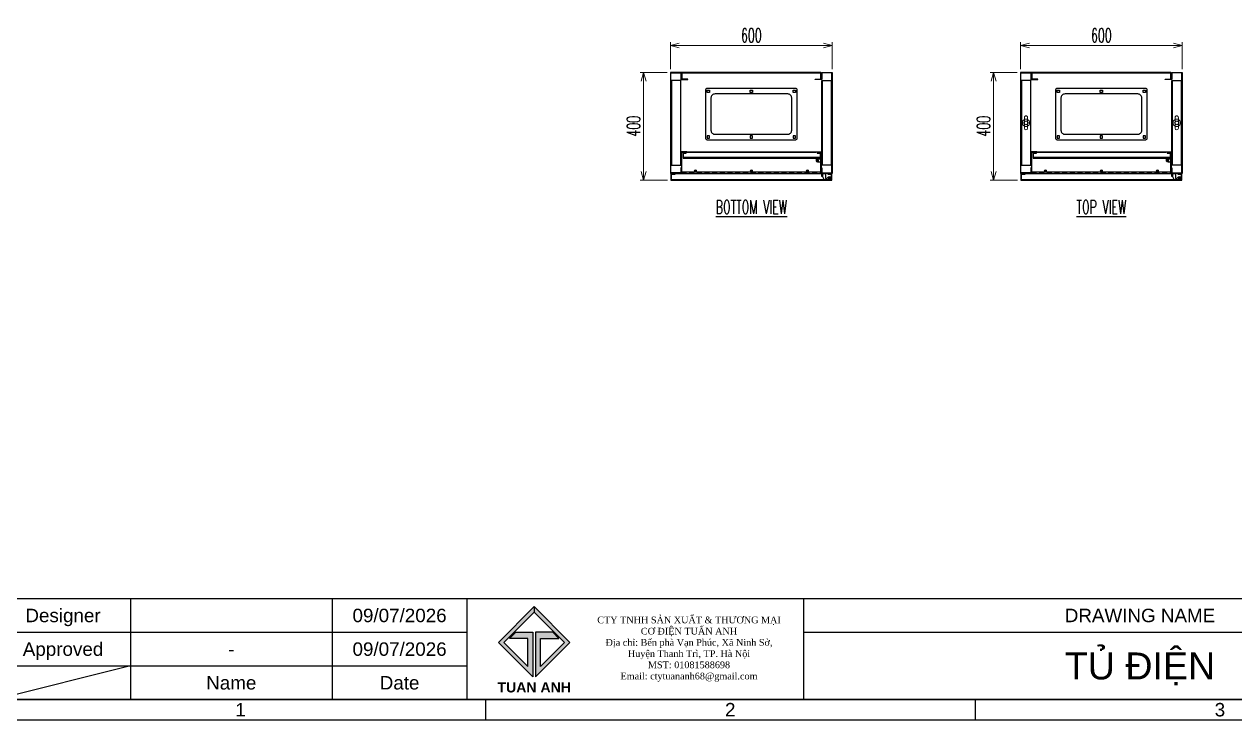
# Model space of a CAD drawing. Header units: millimetres. Extents: x 44190 to 77260, y -67199 to -50358.
# Drawn here: x 53281 to 57778, y -67199 to -64616 of the extents above; entities that cross this region are included whole.
import ezdxf
from ezdxf.enums import TextEntityAlignment as Align

# ---------------------------------------------------------------- set-up
doc = ezdxf.new("R2010")
doc.units = ezdxf.units.MM
doc.header["$LTSCALE"] = 3
doc.linetypes.add('ACAD_ISO04W100', pattern=[30, 24, -3, 0, -3])
doc.linetypes.add('HIDDEN', pattern=[9.525, 6.35, -3.175])
for name, color, linetype in [('@.TEXT', 7, 'Continuous'), ('@.VISIBLE', 7, 'Continuous'), ('centerline', 6, 'ACAD_ISO04W100'), ('dim', 7, 'Continuous'), ('EQUIPMENT', 4, 'Continuous'), ('equipments', 2, 'Continuous')]:
    doc.layers.add(name, color=color, linetype=linetype)
doc.styles.add('Ann_w01', font='romans.shx', dxfattribs={"width": 0.6, "bigfont": 'chineset.shx'})
doc.styles.add('Arial', font='arial.ttf')
doc.dimstyles.new('Dim 01_SC25', dxfattribs={"dimscale": 25, "dimtxt": 2, "dimasz": 1.3, "dimexe": 0.5, "dimexo": 0.5, "dimgap": 0.5, "dimtad": 1, "dimdec": 1, "dimzin": 12, "dimdsep": 46, "dimtxsty": 'Ann_w01', "dimblk": 'OPEN30', "dimcen": 1.5, "dimclrd": 6, "dimclre": 6, "dimclrt": 3, "dimadec": 1, "dimazin": 3, "dimtm": 1e-09, "dimtfac": 1, "dimtdec": 1, "dimtmove": 0, "dimatfit": 3, "dimldrblk": 'OPEN30', "dimfxl": 1, "dimtolj": 1, "dimlwd": 20, "dimlwe": 20, "dimarcsym": 0})

# ---------------------------------------------------------------- blocks, each defined once
blk = doc.blocks.new('HL011-1 Top')
at = {"layer": 'centerline'}
for p, q in [((-20.3, 18.5), (-20.3, 16.5)), ((-3.8, 0), (4.2, 0)), ((0.2, 4), (0.2, -4))]:
    blk.add_line(p, q, dxfattribs=at)
at = {"layer": 'EQUIPMENT'}
for points in [[(-26, 17.5), (-26, 5.8, 0.131652), (-25.9, 5.3), (-26, 5.5), (-28, 5.5), (-28, 17.5), (-15, 17.5), (-15, 0, 0.414214), (-13, -2), (-10.3, -2)], [(-9.9, -3), (-10.3, -2), (-4, 4.2, -1.496606), (0.2, -6), (-19.3, -6), (-20.5, -6), (-20.5, -4), (-20.5, -4)]]:
    blk.add_lwpolyline(points, format="xyb", dxfattribs=at)
blk.add_lwpolyline([(-25.9, 5.3), (-19.3, -6), (-18.8, -5)], dxfattribs=at)
blk.add_circle((0.2, 0), 3.5, dxfattribs=at)
blk = doc.blocks.new('HL012-2')
at = {"color": 6}
for p, q in [((-3, 0), (3, 0)), ((0, 3), (0, -3))]:
    blk.add_line(p, q, dxfattribs=at)
at = {"color": 1, "linetype": 'Continuous'}
for p, q in [((11.1, 0), (8.6, 0)), ((0, -9), (0, -11))]:
    blk.add_line(p, q, dxfattribs=at)
at = {"color": 8}
blk.add_circle((0, 0), 2.5, dxfattribs=at)
at = {"layer": 'equipments'}
for p, q in [((-6, 0), (-6, -10)), ((10.5, 6), (0, 6)), ((10.5, -6), (10.5, 6)), ((-6, -10), (6, -10)), ((10.5, -6), (0, -6)), ((6, -6), (6, -10))]:
    blk.add_line(p, q, dxfattribs=at)
blk.add_arc((0, 0), 6, 90, 270, dxfattribs=at)
blk = doc.blocks.new('_Open30')
at = {"color": 0, "linetype": 'ByBlock', "lineweight": -2}
for p, q in [((-1, 0.27), (0, 0)), ((0, 0), (-1, -0.27)), ((0, 0), (-1, 0))]:
    blk.add_line(p, q, dxfattribs=at)
blk = doc.blocks.new('*D343')
at = {"layer": 'Defpoints', "color": 0, "transparency": 16777216}
for p in [(56282, -64694.8), (55682, -64794.8), (56282, -64794.8)]:
    blk.add_point(p, dxfattribs=at)
at = {"layer": 'dim', "color": 6, "lineweight": 20, "transparency": 16777216}
for p, q in [((55682, -64782.3), (55682, -64682.3)), ((55714.5, -64694.8), (56249.5, -64694.8)), ((56282, -64782.3), (56282, -64682.3))]:
    blk.add_line(p, q, dxfattribs=at)
at = {"layer": 'dim', "color": 6, "lineweight": 20, "transparency": 16777216, "xscale": 32.5, "yscale": 32.5, "zscale": 32.5, "rotation": 180}
blk.add_blockref('_Open30', (55682, -64694.8), dxfattribs=at)
at = {"layer": 'dim', "color": 6, "lineweight": 20, "transparency": 16777216, "xscale": 32.5, "yscale": 32.5, "zscale": 32.5}
blk.add_blockref('_Open30', (56282, -64694.8), dxfattribs=at)
at = {"layer": 'dim', "color": 3, "transparency": 16777216, "insert": (55982, -64657.3), "char_height": 50, "attachment_point": 5, "style": 'Ann_w01'}
blk.add_mtext('\\A1;600', dxfattribs=at)
blk = doc.blocks.new('*D345')
at = {"layer": 'Defpoints', "color": 0, "transparency": 16777216}
for p in [(55682, -64794.8), (55582, -65194.8), (55683.5, -65194.8)]:
    blk.add_point(p, dxfattribs=at)
at = {"layer": 'dim', "color": 6, "lineweight": 20, "transparency": 16777216}
for p, q in [((55669.5, -64794.8), (55569.5, -64794.8)), ((55582, -64827.3), (55582, -65162.3)), ((55671, -65194.8), (55569.5, -65194.8))]:
    blk.add_line(p, q, dxfattribs=at)
at = {"layer": 'dim', "color": 6, "lineweight": 20, "transparency": 16777216, "xscale": 32.5, "yscale": 32.5, "zscale": 32.5}
for p, rotation in [((55582, -64794.8), 90), ((55582, -65194.8), 270)]:
    blk.add_blockref('_Open30', p, dxfattribs=dict(at, rotation=rotation))
at = {"layer": 'dim', "color": 3, "transparency": 16777216, "insert": (55544.5, -64994.8), "char_height": 50, "attachment_point": 5, "rotation": 90, "style": 'Ann_w01'}
blk.add_mtext('\\A1;400', dxfattribs=at)
blk = doc.blocks.new('*D347')
at = {"layer": 'Defpoints', "color": 0, "transparency": 16777216}
for p in [(57582, -64694.8), (56982, -64794.8), (57582, -64794.8)]:
    blk.add_point(p, dxfattribs=at)
at = {"layer": 'dim', "color": 6, "lineweight": 20, "transparency": 16777216}
for p, q in [((56982, -64782.3), (56982, -64682.3)), ((57014.5, -64694.8), (57549.5, -64694.8)), ((57582, -64782.3), (57582, -64682.3))]:
    blk.add_line(p, q, dxfattribs=at)
at = {"layer": 'dim', "color": 6, "lineweight": 20, "transparency": 16777216, "xscale": 32.5, "yscale": 32.5, "zscale": 32.5, "rotation": 180}
blk.add_blockref('_Open30', (56982, -64694.8), dxfattribs=at)
at = {"layer": 'dim', "color": 6, "lineweight": 20, "transparency": 16777216, "xscale": 32.5, "yscale": 32.5, "zscale": 32.5}
blk.add_blockref('_Open30', (57582, -64694.8), dxfattribs=at)
at = {"layer": 'dim', "color": 3, "transparency": 16777216, "insert": (57282, -64657.3), "char_height": 50, "attachment_point": 5, "style": 'Ann_w01'}
blk.add_mtext('\\A1;600', dxfattribs=at)
blk = doc.blocks.new('*D348')
at = {"layer": 'Defpoints', "color": 0, "transparency": 16777216}
for p in [(56982, -64794.8), (56882, -65194.8), (56983.5, -65194.8)]:
    blk.add_point(p, dxfattribs=at)
at = {"layer": 'dim', "color": 6, "lineweight": 20, "transparency": 16777216}
for p, q in [((56969.5, -64794.8), (56869.5, -64794.8)), ((56882, -64827.3), (56882, -65162.3)), ((56971, -65194.8), (56869.5, -65194.8))]:
    blk.add_line(p, q, dxfattribs=at)
at = {"layer": 'dim', "color": 6, "lineweight": 20, "transparency": 16777216, "xscale": 32.5, "yscale": 32.5, "zscale": 32.5}
for p, rotation in [((56882, -64794.8), 90), ((56882, -65194.8), 270)]:
    blk.add_blockref('_Open30', p, dxfattribs=dict(at, rotation=rotation))
at = {"layer": 'dim', "color": 3, "transparency": 16777216, "insert": (56844.5, -64994.8), "char_height": 50, "attachment_point": 5, "rotation": 90, "style": 'Ann_w01'}
blk.add_mtext('\\A1;400', dxfattribs=at)
blk = doc.blocks.new('Lifting Top')
at = {"layer": 'equipments', "color": 8, "lineweight": 0}
for p, q in [((6, 13.5), (-6, 13.5)), ((6, -13.5), (-6, -13.5))]:
    blk.add_line(p, q, dxfattribs=at)
at = {"layer": 'equipments', "lineweight": 0}
blk.add_lwpolyline([(0, 26), (0, 26, -0.414214), (6, 20), (6, -20, 0), (6, -20, -1), (-6, -20), (-6, 20, -0.414214)], format="xyb", close=True, dxfattribs=at)
for start, end in [(116.3878, 243.6122), (296.3878, 63.6122)]:
    blk.add_arc((0, 0), 13.5, start, end, dxfattribs=at)
blk = doc.blocks.new('A$C4dbb82d6')
at = {"layer": '@.VISIBLE'}
h = blk.add_hatch(color=30, dxfattribs=at)
h.dxf.hatch_style = 1
h.paths.add_polyline_path([(0.21, 4.97), (3.62, 1.56), (3.62, 5.97), (1.92, 5.97), (1.3, 5.35), (3.12, 5.35), (3.12, 2.59), (0.74, 4.97), (3.75, 7.98), (3.75, 8.51)])
h = blk.add_hatch(color=150, dxfattribs=at)
h.dxf.hatch_style = 1
h.paths.add_polyline_path([(6.76, 4.97), (4.37, 2.59), (4.37, 5.35), (6.2, 5.35), (5.58, 5.97), (3.88, 5.97), (3.88, 1.56), (7.29, 4.97), (3.75, 8.51), (3.75, 7.98)])
at = {"layer": '@.VISIBLE', "color": 30}
blk.add_lwpolyline([(3.62, 5.97), (3.62, 1.56), (0.21, 4.97), (3.75, 8.51), (3.75, 7.98), (0.74, 4.97), (3.12, 2.59), (3.12, 5.35), (1.3, 5.35), (1.92, 5.97)], close=True, dxfattribs=at)
at = {"layer": '@.VISIBLE', "color": 150}
blk.add_lwpolyline([(3.88, 5.97), (3.88, 1.56), (7.29, 4.97), (3.75, 8.51), (3.75, 7.98), (6.76, 4.97), (4.37, 2.59), (4.37, 5.35), (6.2, 5.35), (5.58, 5.97)], close=True, dxfattribs=at)
at = {"layer": '@.VISIBLE', "color": 30, "insert": (3.75, 0.51), "char_height": 1, "attachment_point": 5, "style": 'Ann_w01'}
blk.add_mtext_dynamic_manual_height_columns('{\\fArial|b1|i0|c0|p34;\\W1;TUAN ANH}', width=7.5, gutter_width=49.6, heights=[0], dxfattribs=at)
blk = doc.blocks.new('KHUNG BAN VE (Made by Tung)')
at = {"layer": '@.VISIBLE', "color": 8}
for p, q in [((23, 18), (23, 3)), ((53, 18), (53, 3)), ((73, 18), (73, 3)), ((123, 18), (123, 3)), ((3, 13), (73, 13)), ((123, 13), (294, 13)), ((3, 8), (73, 8)), ((23, 8), (3, 3)), ((75.75, 3), (75.75, 0)), ((148.5, 3), (148.5, 0))]:
    blk.add_line(p, q, dxfattribs=at)
for points in [[(0, 0), (297, 0), (297, 210), (0, 210)], [(3, 3), (294, 3), (294, 207), (3, 207)], [(3, 18), (294, 18), (294, 3), (3, 3)]]:
    blk.add_lwpolyline(points, close=True, dxfattribs=at)
at = {"xscale": 1.5, "yscale": 1.5, "zscale": 1.5}
blk.add_blockref('A$C4dbb82d6', (77.375, 4.041), dxfattribs=at)
at = {"layer": '@.TEXT', "color": 2, "style": 'Arial'}
for s, p in [('Designer', (13, 15.5)), ('DRAWING NAME', (173, 15.5)), ('Approved', (13, 10.5)), ('Name', (38, 5.5)), ('Date', (63, 5.5))]:
    blk.add_text(s, height=2, dxfattribs=at).set_placement(p, align=Align.MIDDLE_CENTER)
at = {"layer": '@.TEXT', "color": 1, "style": 'Arial'}
for s, p in [('09/07/2026', (63, 15.5)), ('09/07/2026', (63, 10.5)), ('1', (39.375, 1.5)), ('2', (112.125, 1.5)), ('3', (184.875, 1.5))]:
    blk.add_text(s, height=2, dxfattribs=at).set_placement(p, align=Align.MIDDLE_CENTER)
for tag, height, p in [('DESIGNER_NAME', 2, (38, 15.5)), ('PROJECT_CODE', 2, (258.5, 15.5)), ('SCALE', 2, (289, 15.5)), ('APPROVED_NAME', 2, (38, 10.5)), ('CUSTOMER_NAME', 2, (258.5, 10.5)), ('PAGE', 2, (289, 10.5)), ('DRAWING_NAME', 4, (173, 8)), ('TOTAL', 2, (289, 5.5))]:
    blk.add_attdef(tag, text='', height=height, dxfattribs=at).set_placement(p, align=Align.MIDDLE_CENTER)
at = {"layer": '@.VISIBLE', "color": 30, "insert": (106, 10.5), "char_height": 1, "attachment_point": 5, "style": 'Ann_w01'}
blk.add_mtext_dynamic_manual_height_columns('{\\fTimes New Roman|b0|i0|c0|p18;\\W1;CTY TNHH SẢN XUẤT & THƯƠNG MẠI CƠ ĐIỆN TUẤN ANH\\PĐịa chỉ: Bến phà Vạn Phúc, Xã Ninh Sở, Huyện Thanh Trì, TP. Hà Nội\\PMST: 01081588698\\PEmail: ctytuananh68@gmail.com}', width=28.70976, gutter_width=99.197, heights=[0], dxfattribs=at)

msp = doc.modelspace()

# ---------------------------------------------------------------- linework, layer by layer
at = {"color": 1}
for p, q in [((55685.03, -64824.81), (55685.03, -65139.81)), ((55719.03, -64824.81), (55719.03, -65139.81)), ((56245.03, -64824.81), (56245.03, -65139.81)), ((56279.03, -64824.81), (56279.03, -65139.81)), ((56985.03, -64824.81), (56985.03, -65139.81)), ((57019.03, -64824.81), (57019.03, -65139.81)), ((57545.03, -64824.81), (57545.03, -65139.81)), ((57579.03, -64824.81), (57579.03, -65139.81))]:
    msp.add_line(p, q, dxfattribs=at)
at = {"color": 6}
for p, q in [((55742.53, -65089.81), (56221.53, -65089.81)), ((55742.53, -65091.31), (56221.53, -65091.31)), ((57042.53, -65089.81), (57521.53, -65089.81)), ((57042.53, -65091.31), (57521.53, -65091.31)), ((56240.03, -65164.81), (55724.03, -65164.81)), ((57540.03, -65164.81), (57024.03, -65164.81))]:
    msp.add_line(p, q, dxfattribs=at)
at = {"linetype": 'HIDDEN'}
for p, q in [((55722.03, -65168.31), (56242.03, -65168.31)), ((57022.03, -65168.31), (57542.03, -65168.31))]:
    msp.add_line(p, q, dxfattribs=at)
for p, q in [((55722.03, -65169.81), (56242.03, -65169.81)), ((57022.03, -65169.81), (57542.03, -65169.81))]:
    msp.add_line(p, q)
for points in [[(55745.53, -64819.81), (55722.03, -64819.81), (55722.03, -64794.81), (55682.03, -64794.81), (55682.03, -65169.81), (55722.03, -65169.81), (55722.03, -65149.81), (55720.53, -65149.81), (55720.53, -65168.31), (55683.53, -65168.31), (55683.53, -64796.31), (55720.53, -64796.31), (55720.53, -64821.31), (55745.53, -64821.31)], [(56218.53, -64819.81), (56242.03, -64819.81), (56242.03, -64794.81), (56282.03, -64794.81), (56282.03, -65169.81), (56242.03, -65169.81), (56242.03, -65149.81), (56243.53, -65149.81), (56243.53, -65168.31), (56280.53, -65168.31), (56280.53, -64796.31), (56243.53, -64796.31), (56243.53, -64821.31), (56218.53, -64821.31)], [(57045.53, -64819.81), (57022.03, -64819.81), (57022.03, -64794.81), (56982.03, -64794.81), (56982.03, -65169.81), (57022.03, -65169.81), (57022.03, -65149.81), (57020.53, -65149.81), (57020.53, -65168.31), (56983.53, -65168.31), (56983.53, -64796.31), (57020.53, -64796.31), (57020.53, -64821.31), (57045.53, -64821.31)], [(57518.53, -64819.81), (57542.03, -64819.81), (57542.03, -64794.81), (57582.03, -64794.81), (57582.03, -65169.81), (57542.03, -65169.81), (57542.03, -65149.81), (57543.53, -65149.81), (57543.53, -65168.31), (57580.53, -65168.31), (57580.53, -64796.31), (57543.53, -64796.31), (57543.53, -64821.31), (57518.53, -64821.31)], [(55817.53, -64860.31), (55826.53, -64860.31), (55826.53, -64869.31), (55817.53, -64869.31)], [(55977.53, -64860.31), (55986.53, -64860.31), (55986.53, -64869.31), (55977.53, -64869.31)], [(56137.53, -64860.31), (56146.53, -64860.31), (56146.53, -64869.31), (56137.53, -64869.31)], [(57117.53, -64860.31), (57126.53, -64860.31), (57126.53, -64869.31), (57117.53, -64869.31)], [(57277.53, -64860.31), (57286.53, -64860.31), (57286.53, -64869.31), (57277.53, -64869.31)], [(57437.53, -64860.31), (57446.53, -64860.31), (57446.53, -64869.31), (57437.53, -64869.31)], [(55817.53, -65039.31), (55826.53, -65039.31), (55826.53, -65030.31), (55817.53, -65030.31)], [(55977.53, -65039.31), (55986.53, -65039.31), (55986.53, -65030.31), (55977.53, -65030.31)], [(56137.53, -65039.31), (56146.53, -65039.31), (56146.53, -65030.31), (56137.53, -65030.31)], [(57117.53, -65039.31), (57126.53, -65039.31), (57126.53, -65030.31), (57117.53, -65030.31)], [(57277.53, -65039.31), (57286.53, -65039.31), (57286.53, -65030.31), (57277.53, -65030.31)], [(57437.53, -65039.31), (57446.53, -65039.31), (57446.53, -65030.31), (57437.53, -65030.31)]]:
    msp.add_lwpolyline(points, close=True)
at = {"color": 1}
for points in [[(55683.53, -65139.81), (55720.53, -65139.81), (55720.53, -64824.81), (55683.53, -64824.81)], [(56280.53, -65139.81), (56243.53, -65139.81), (56243.53, -64824.81), (56280.53, -64824.81)], [(56983.53, -65139.81), (57020.53, -65139.81), (57020.53, -64824.81), (56983.53, -64824.81)], [(57580.53, -65139.81), (57543.53, -65139.81), (57543.53, -64824.81), (57580.53, -64824.81)]]:
    msp.add_lwpolyline(points, close=True, dxfattribs=at)
at = {"color": 4}
for points in [[(55725.03, -64817.81), (55725.03, -64796.31), (56239.03, -64796.31), (56239.03, -64817.81), (56240.53, -64817.81), (56240.53, -64794.81), (55723.53, -64794.81), (55723.53, -64817.81)], [(57025.03, -64817.81), (57025.03, -64796.31), (57539.03, -64796.31), (57539.03, -64817.81), (57540.53, -64817.81), (57540.53, -64794.81), (57023.53, -64794.81), (57023.53, -64817.81)], [(55730.03, -65111.31), (55730.03, -65094.31), (55740.53, -65094.31), (55740.53, -65092.81), (55728.53, -65092.81), (55728.53, -65112.81), (56238.53, -65112.81), (56238.53, -65092.81), (56226.53, -65092.81), (56226.53, -65094.31), (56237.03, -65094.31), (56237.03, -65111.31)], [(57030.03, -65111.31), (57030.03, -65094.31), (57040.53, -65094.31), (57040.53, -65092.81), (57028.53, -65092.81), (57028.53, -65112.81), (57538.53, -65112.81), (57538.53, -65092.81), (57526.53, -65092.81), (57526.53, -65094.31), (57537.03, -65094.31), (57537.03, -65111.31)], [(55685.03, -65193.31), (55685.03, -65173.31), (55698.53, -65173.31), (55698.53, -65171.81), (55683.53, -65171.81), (55683.53, -65194.81), (56280.53, -65194.81), (56280.53, -65171.81), (56265.53, -65171.81), (56265.53, -65173.31), (56279.03, -65173.31), (56279.03, -65193.31)], [(56985.03, -65193.31), (56985.03, -65173.31), (56998.53, -65173.31), (56998.53, -65171.81), (56983.53, -65171.81), (56983.53, -65194.81), (57580.53, -65194.81), (57580.53, -65171.81), (57565.53, -65171.81), (57565.53, -65173.31), (57579.03, -65173.31), (57579.03, -65193.31)]]:
    msp.add_lwpolyline(points, close=True, dxfattribs=at)
for points in [[(55817.03, -65044.81), (56147.03, -65044.81, 0.4142136), (56152.03, -65039.81), (56152.03, -64859.81, 0.4142136), (56147.03, -64854.81), (55817.03, -64854.81, 0.4142136), (55812.03, -64859.81), (55812.03, -65039.81, 0.4142136)], [(55847.03, -65024.81), (56117.03, -65024.81, 0.4142136), (56132.03, -65009.81), (56132.03, -64889.81, 0.4142136), (56117.03, -64874.81), (55847.03, -64874.81, 0.4142136), (55832.03, -64889.81), (55832.03, -65009.81, 0.4142136)], [(57117.03, -65044.81), (57447.03, -65044.81, 0.4142136), (57452.03, -65039.81), (57452.03, -64859.81, 0.4142136), (57447.03, -64854.81), (57117.03, -64854.81, 0.4142136), (57112.03, -64859.81), (57112.03, -65039.81, 0.4142136)], [(57147.03, -65024.81), (57417.03, -65024.81, 0.4142136), (57432.03, -65009.81), (57432.03, -64889.81, 0.4142136), (57417.03, -64874.81), (57147.03, -64874.81, 0.4142136), (57132.03, -64889.81), (57132.03, -65009.81, 0.4142136)]]:
    msp.add_lwpolyline(points, format="xyb", close=True)
at = {"color": 6}
for points in [[(55742.53, -65089.81), (55722.53, -65089.81), (55722.53, -65164.81), (55724.03, -65164.81), (55724.03, -65091.31), (55742.53, -65091.31)], [(56221.53, -65089.81), (56241.53, -65089.81), (56241.53, -65164.81), (56240.03, -65164.81), (56240.03, -65091.31), (56221.53, -65091.31)], [(57042.53, -65089.81), (57022.53, -65089.81), (57022.53, -65164.81), (57024.03, -65164.81), (57024.03, -65091.31), (57042.53, -65091.31)], [(57521.53, -65089.81), (57541.53, -65089.81), (57541.53, -65164.81), (57540.03, -65164.81), (57540.03, -65091.31), (57521.53, -65091.31)]]:
    msp.add_lwpolyline(points, close=True, dxfattribs=at)
for centre in [(57002.03, -64982.31), (57562.03, -64982.31)]:
    msp.add_circle(centre, 7)
for centre in [(55774.03, -65159.81), (55982.03, -65159.81), (56190.03, -65159.81), (57074.03, -65159.81), (57282.03, -65159.81), (57490.03, -65159.81)]:
    msp.add_circle(centre, 3.5, dxfattribs=at)

# ---------------------------------------------------------------- block references
at = {"layer": '@.VISIBLE'}
ref = msp.add_blockref('KHUNG BAN VE (Made by Tung)', (53100.49, -67199.1), dxfattribs=dict(at, xscale=25, yscale=25, zscale=25))
ref.add_attrib('APPROVED_NAME', '-', dxfattribs={"layer": '@.TEXT', "color": 1, "height": 50, "style": 'Arial'}).set_placement((54050.49, -66936.6), align=Align.MIDDLE_CENTER)
ref.add_attrib('DRAWING_NAME', 'TỦ ĐIỆN', dxfattribs={"layer": '@.TEXT', "color": 1, "height": 100, "style": 'Arial'}).set_placement((57425.49, -66999.1), align=Align.MIDDLE_CENTER)
at = {"layer": 'equipments'}
for name, p in [('Lifting Top', (57002.03, -64982.31)), ('HL011-1 Top', (56272.33, -65187.31)), ('HL011-1 Top', (57572.33, -65187.31))]:
    msp.add_blockref(name, p, dxfattribs=at)
at = {"layer": 'equipments', "xscale": -1}
msp.add_blockref('Lifting Top', (57562.03, -64982.31), dxfattribs=at)
at = {"layer": 'equipments', "lineweight": 0, "xscale": -1, "rotation": 180}
for p in [(56229.53, -65122.81), (57529.53, -65122.81)]:
    msp.add_blockref('HL012-2', p, dxfattribs=at)

# ---------------------------------------------------------------- texts
at = {"layer": 'dim', "color": 2, "char_height": 50, "attachment_point": 5, "style": 'Ann_w01'}
for s, insert in [('\\A1;{\\LBOTTOM VIEW}', (55982.03, -65294.81)), ('\\A1;{\\LTOP VIEW}', (57282.03, -65294.81))]:
    msp.add_mtext(s, dxfattribs=dict(at, insert=insert))

# ---------------------------------------------------------------- dimensions: what is measured, and where the dimension line sits
at = {"layer": 'dim'}
for base, p1, p2, picture, middle in [((56282.03, -64694.81), (55682.03, -64794.81), (56282.03, -64794.81), '*D343', (55982.03, -64657.31)), ((57582.03, -64694.81), (56982.03, -64794.81), (57582.03, -64794.81), '*D347', (57282.03, -64657.31))]:
    dim = msp.add_linear_dim(base=base, p1=p1, p2=p2, dimstyle='Dim 01_SC25', dxfattribs=at)
    dim.commit()
    dim.dimension.update_dxf_attribs({"geometry": picture, "text_midpoint": middle})
for base, p1, p2, picture, middle in [((55582.03, -65194.81), (55682.03, -64794.81), (55683.53, -65194.81), '*D345', (55544.53, -64994.81)), ((56882.03, -65194.81), (56982.03, -64794.81), (56983.53, -65194.81), '*D348', (56844.53, -64994.81))]:
    dim = msp.add_linear_dim(base=base, p1=p1, p2=p2, angle=90, dimstyle='Dim 01_SC25', dxfattribs=at)
    dim.commit()
    dim.dimension.update_dxf_attribs({"geometry": picture, "text_midpoint": middle})

doc.saveas('drawing.dxf')
